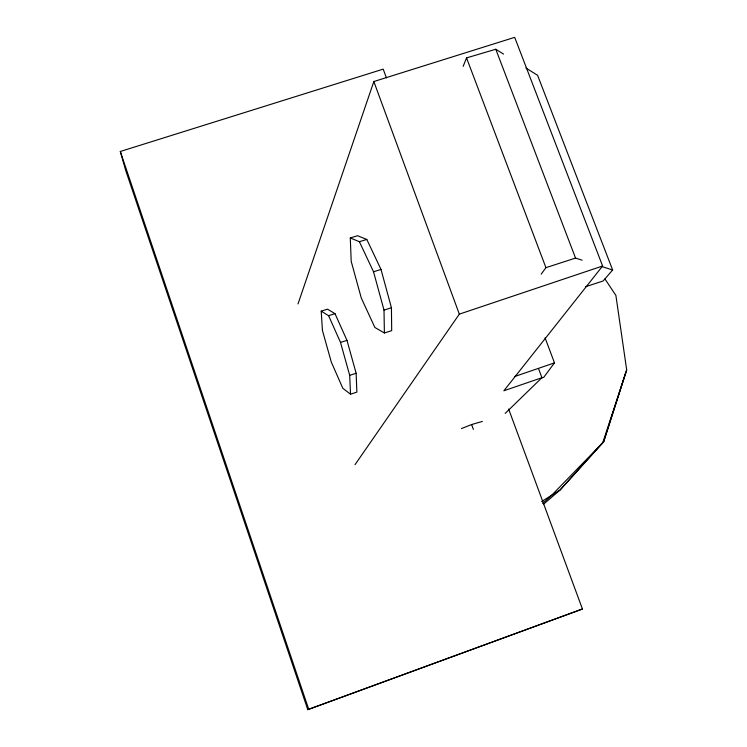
<?xml version="1.0" encoding="UTF-8"?>
<svg xmlns="http://www.w3.org/2000/svg" width="747" height="747" viewBox="0 0 747 747"><rect width="100%" height="100%" fill="white"/><g stroke="black" fill="none" stroke-linecap="round" stroke-linejoin="round"><path stroke-width="1.12" d="M543.751 504.048L560.129 489.948L603.641 441.813L626.686 369.924L615.883 295.401L604.949 278.948M542.63 503.338L550.418 496.578L603.641 441.813L626.686 369.924M541.631 501.536L560.129 489.948L602.81 442.551L625.622 373.052M298.006 303.936L373.836 81.535L514.683 37.35L602.605 266.007L503.87 390.774L541.93 377.693L538.671 368.953M463.149 66.371L466.539 57.902L495.775 49.246L503.562 54.092M355.012 464.69L459.33 314.142L602.605 266.007M541.202 274.14L545.936 267.659L575.545 258.079L582.09 260.189M545.077 337.84L554.479 362.865L543.825 377.226L541.64 377.982M525.925 68.033L537.597 75.307L612.643 270.012L603.118 280.984L585.499 286.745M505.187 413.408L541.93 377.693M602.81 442.551L603.641 441.813M386.423 77.884L383.192 69.144L120.314 151.482L125.655 170.297L307.773 709.65L582.436 609.01L508.632 409.02M461.422 428.601L471.618 424.539L482.375 421.429M582.436 609.01L307.773 709.65M514.599 376.553L554.479 362.865M350.53 394.183L356.879 392.119L356.132 373.248L346.981 340.361L335.011 313.675L327.513 309.165L321.21 311.144L322.443 330.501L331.313 362.09L342.836 388.319L350.53 394.183L349.689 375.33L340.511 342.425L328.596 315.692L321.21 311.144M349.689 375.33L356.132 373.248M340.511 342.425L346.981 340.361M384.388 332.975L391.689 330.641L391.437 307.755L381.007 269.443L366.796 239.442L357.542 235.725L350.278 237.948L351.211 261.422L361.277 297.988L374.863 327.447L384.388 332.975L384.005 310.108L373.528 271.768L359.391 241.711L350.278 237.948M384.005 310.108L391.437 307.755M328.596 315.692L335.011 313.675M373.528 271.768L381.007 269.443M359.391 241.711L366.796 239.442M601.727 266.502L612.643 270.012M495.775 49.246L575.545 258.079M466.539 57.902L545.936 267.659M373.836 81.535L459.33 314.142M471.618 424.539L473.383 429.376M120.314 151.482L308.623 708.996"/></g></svg>
